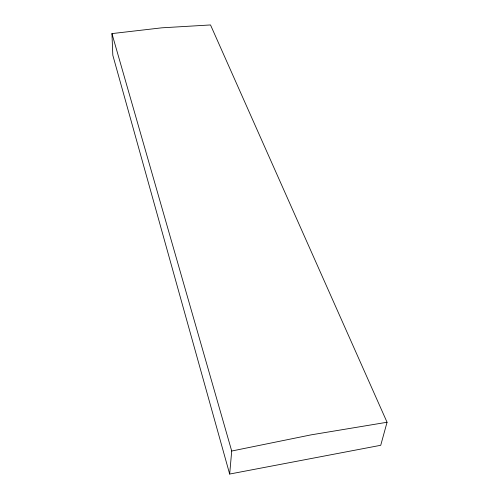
<?xml version="1.0" encoding="UTF-8"?>
<svg xmlns="http://www.w3.org/2000/svg" width="499" height="499" viewBox="0 0 499 499"><rect width="100%" height="100%" fill="white"/><g stroke="black" fill="none" stroke-linecap="round" stroke-linejoin="round"><path stroke-width="0.75" d="M229.665 474.05L231.711 451.027L111.944 33.601L161.776 27.825L210.516 24.95L387.056 422.254L380.731 445.289L229.665 474.05L112.818 55.239L111.944 33.601M231.711 451.027L311.064 434.866L387.056 422.254"/></g></svg>
